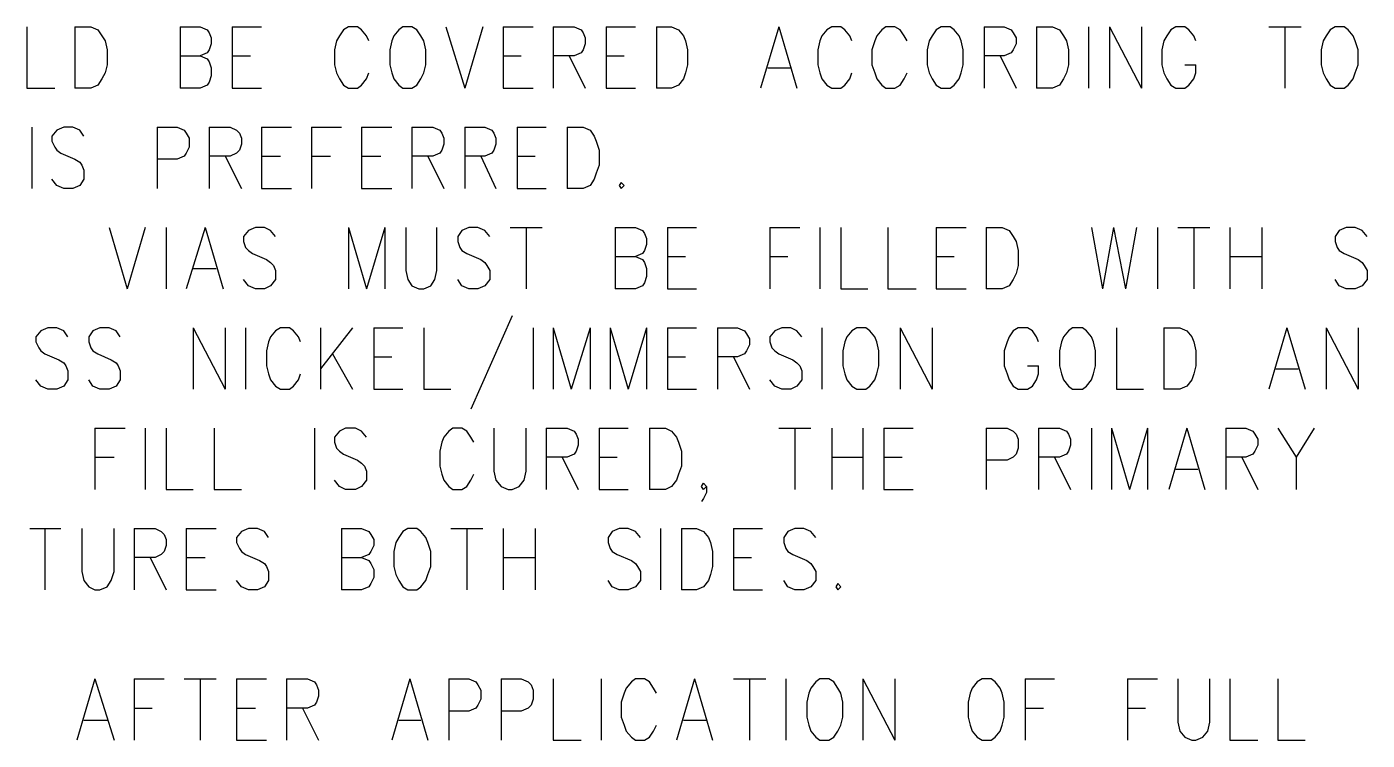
# Model space of a CAD drawing. Extents: x 11.9 to 28.1, y 10.8 to 21.2.
# Drawn here: x 24.828 to 26.165, y 15.839 to 16.55 of the extents above; entities that cross this region are included whole.
import ezdxf

# ---------------------------------------------------------------- set-up
doc = ezdxf.new("R2010")
doc.units = 0
doc.header["$MEASUREMENT"] = 0
doc.layers.add('LAYNR1', color=2, linetype='Continuous')

msp = doc.modelspace()

# ---------------------------------------------------------------- linework, layer by layer
at = {"layer": 'LAYNR1', "color": 7}
for points in [[(24.828, 16.55), (24.828, 16.489)], [(24.876, 16.55), (24.876, 16.489)], [(24.876, 16.55), (24.892, 16.55), (24.899, 16.547), (24.903, 16.541), (24.906, 16.536)], [(24.981, 16.55), (24.981, 16.489)], [(24.981, 16.55), (25.001, 16.55), (25.008, 16.547), (25.01, 16.544), (25.012, 16.539), (25.012, 16.533), (25.01, 16.527), (25.008, 16.524), (25.001, 16.521)], [(25.033, 16.55), (25.033, 16.489)], [(25.033, 16.55), (25.062, 16.55)], [(25.169, 16.536), (25.167, 16.541), (25.162, 16.547), (25.158, 16.55), (25.149, 16.55), (25.144, 16.547), (25.14, 16.541), (25.137, 16.536)], [(25.203, 16.55), (25.199, 16.547), (25.194, 16.541), (25.192, 16.536)], [(25.224, 16.536), (25.221, 16.541), (25.217, 16.547), (25.212, 16.55), (25.203, 16.55)], [(25.246, 16.55), (25.265, 16.489)], [(25.283, 16.55), (25.265, 16.489)], [(25.303, 16.55), (25.303, 16.489)], [(25.303, 16.55), (25.333, 16.55)], [(25.353, 16.55), (25.353, 16.489)], [(25.353, 16.55), (25.374, 16.55), (25.381, 16.547), (25.383, 16.544), (25.385, 16.539), (25.385, 16.533), (25.383, 16.527), (25.381, 16.524), (25.374, 16.521), (25.353, 16.521)], [(25.406, 16.55), (25.406, 16.489)], [(25.406, 16.55), (25.435, 16.55)], [(25.456, 16.55), (25.456, 16.489)], [(25.456, 16.55), (25.471, 16.55), (25.478, 16.547), (25.483, 16.541), (25.485, 16.536)], [(25.578, 16.55), (25.56, 16.489)], [(25.578, 16.55), (25.596, 16.489)], [(25.651, 16.536), (25.649, 16.541), (25.644, 16.547), (25.64, 16.55), (25.631, 16.55), (25.626, 16.547), (25.621, 16.541), (25.619, 16.536)], [(25.706, 16.536), (25.703, 16.541), (25.699, 16.547), (25.694, 16.55), (25.685, 16.55), (25.681, 16.547), (25.676, 16.541), (25.674, 16.536)], [(25.74, 16.55), (25.735, 16.547), (25.731, 16.541), (25.728, 16.536)], [(25.76, 16.536), (25.758, 16.541), (25.753, 16.547), (25.749, 16.55), (25.74, 16.55)], [(25.783, 16.55), (25.783, 16.489)], [(25.783, 16.55), (25.803, 16.55), (25.81, 16.547), (25.812, 16.544), (25.815, 16.539), (25.815, 16.533), (25.812, 16.527), (25.81, 16.524), (25.803, 16.521), (25.783, 16.521)], [(25.835, 16.55), (25.835, 16.489)], [(25.835, 16.55), (25.851, 16.55), (25.858, 16.547), (25.862, 16.541), (25.865, 16.536)], [(25.887, 16.55), (25.887, 16.489)], [(25.908, 16.55), (25.908, 16.489)], [(25.908, 16.55), (25.94, 16.489)], [(25.94, 16.55), (25.94, 16.489)], [(25.994, 16.536), (25.992, 16.541), (25.987, 16.547), (25.983, 16.55), (25.974, 16.55), (25.969, 16.547), (25.965, 16.541), (25.962, 16.536)], [(26.067, 16.55), (26.099, 16.55)], [(26.083, 16.55), (26.083, 16.489)], [(26.133, 16.55), (26.128, 16.547), (26.124, 16.541), (26.121, 16.536)], [(26.153, 16.536), (26.151, 16.541), (26.146, 16.547), (26.142, 16.55), (26.133, 16.55)], [(24.906, 16.536), (24.908, 16.527), (24.908, 16.512)], [(25.137, 16.536), (25.135, 16.527), (25.135, 16.512)], [(25.192, 16.536), (25.19, 16.527), (25.19, 16.512)], [(25.226, 16.512), (25.226, 16.527), (25.224, 16.536)], [(25.485, 16.536), (25.487, 16.527), (25.487, 16.512)], [(25.619, 16.536), (25.617, 16.527), (25.617, 16.512)], [(25.674, 16.536), (25.671, 16.527), (25.671, 16.512)], [(25.728, 16.536), (25.726, 16.527), (25.726, 16.512)], [(25.762, 16.512), (25.762, 16.527), (25.76, 16.536)], [(25.865, 16.536), (25.867, 16.527), (25.867, 16.512)], [(25.962, 16.536), (25.96, 16.527), (25.96, 16.512)], [(26.121, 16.536), (26.119, 16.527), (26.119, 16.512)], [(26.156, 16.512), (26.156, 16.527), (26.153, 16.536)], [(24.908, 16.512), (24.906, 16.504), (24.903, 16.498), (24.899, 16.492), (24.892, 16.489)], [(24.981, 16.521), (25.001, 16.521), (25.008, 16.518), (25.01, 16.515), (25.012, 16.509), (25.012, 16.501), (25.01, 16.495), (25.008, 16.492), (25.001, 16.489)], [(25.033, 16.521), (25.051, 16.521)], [(25.135, 16.512), (25.137, 16.504), (25.14, 16.498), (25.144, 16.492), (25.149, 16.489)], [(25.19, 16.512), (25.192, 16.504), (25.194, 16.498), (25.199, 16.492), (25.203, 16.489)], [(25.212, 16.489), (25.217, 16.492), (25.221, 16.498), (25.224, 16.504), (25.226, 16.512)], [(25.303, 16.521), (25.321, 16.521)], [(25.369, 16.521), (25.385, 16.489)], [(25.406, 16.521), (25.424, 16.521)], [(25.487, 16.512), (25.485, 16.504), (25.483, 16.498), (25.478, 16.492), (25.471, 16.489)], [(25.617, 16.512), (25.619, 16.504), (25.621, 16.498), (25.626, 16.492), (25.631, 16.489)], [(25.671, 16.512), (25.674, 16.504), (25.676, 16.498), (25.681, 16.492), (25.685, 16.489)], [(25.726, 16.512), (25.728, 16.504), (25.731, 16.498), (25.735, 16.492), (25.74, 16.489)], [(25.749, 16.489), (25.753, 16.492), (25.758, 16.498), (25.76, 16.504), (25.762, 16.512)], [(25.799, 16.521), (25.815, 16.489)], [(25.867, 16.512), (25.865, 16.504), (25.862, 16.498), (25.858, 16.492), (25.851, 16.489)], [(25.96, 16.512), (25.962, 16.504), (25.965, 16.498), (25.969, 16.492), (25.974, 16.489)], [(25.983, 16.489), (25.987, 16.492), (25.992, 16.498), (25.994, 16.504), (25.994, 16.512)], [(25.983, 16.512), (25.994, 16.512)], [(26.119, 16.512), (26.121, 16.504), (26.124, 16.498), (26.128, 16.492), (26.133, 16.489)], [(26.142, 16.489), (26.146, 16.492), (26.151, 16.498), (26.153, 16.504), (26.156, 16.512)], [(25.158, 16.489), (25.162, 16.492), (25.167, 16.498), (25.169, 16.504)], [(25.567, 16.509), (25.59, 16.509)], [(25.64, 16.489), (25.644, 16.492), (25.649, 16.498), (25.651, 16.504)], [(25.694, 16.489), (25.699, 16.492), (25.703, 16.498), (25.706, 16.504)], [(24.828, 16.489), (24.856, 16.489)], [(24.892, 16.489), (24.876, 16.489)], [(25.001, 16.489), (24.981, 16.489)], [(25.033, 16.489), (25.062, 16.489)], [(25.149, 16.489), (25.158, 16.489)], [(25.203, 16.489), (25.212, 16.489)], [(25.303, 16.489), (25.333, 16.489)], [(25.406, 16.489), (25.435, 16.489)], [(25.471, 16.489), (25.456, 16.489)], [(25.631, 16.489), (25.64, 16.489)], [(25.685, 16.489), (25.694, 16.489)], [(25.74, 16.489), (25.749, 16.489)], [(25.851, 16.489), (25.835, 16.489)], [(25.974, 16.489), (25.983, 16.489)], [(26.133, 16.489), (26.142, 16.489)], [(24.833, 16.45), (24.833, 16.389)], [(24.885, 16.441), (24.881, 16.447), (24.874, 16.45), (24.865, 16.45), (24.858, 16.447), (24.853, 16.441), (24.853, 16.436)], [(24.958, 16.45), (24.958, 16.389)], [(24.958, 16.45), (24.978, 16.45), (24.985, 16.447), (24.987, 16.444), (24.99, 16.439), (24.99, 16.43), (24.987, 16.424), (24.985, 16.421), (24.978, 16.418), (24.958, 16.418)], [(25.01, 16.45), (25.01, 16.389)], [(25.01, 16.45), (25.031, 16.45), (25.037, 16.447), (25.04, 16.444), (25.042, 16.439), (25.042, 16.433), (25.04, 16.427), (25.037, 16.424), (25.031, 16.421), (25.01, 16.421)], [(25.062, 16.45), (25.062, 16.389)], [(25.062, 16.45), (25.092, 16.45)], [(25.112, 16.45), (25.112, 16.389)], [(25.112, 16.45), (25.142, 16.45)], [(25.162, 16.45), (25.162, 16.389)], [(25.162, 16.45), (25.192, 16.45)], [(25.212, 16.45), (25.212, 16.389)], [(25.212, 16.45), (25.233, 16.45), (25.24, 16.447), (25.242, 16.444), (25.244, 16.439), (25.244, 16.433), (25.242, 16.427), (25.24, 16.424), (25.233, 16.421), (25.212, 16.421)], [(25.265, 16.45), (25.265, 16.389)], [(25.265, 16.45), (25.285, 16.45), (25.292, 16.447), (25.294, 16.444), (25.296, 16.439), (25.296, 16.433), (25.294, 16.427), (25.292, 16.424), (25.285, 16.421), (25.265, 16.421)], [(25.317, 16.45), (25.317, 16.389)], [(25.317, 16.45), (25.346, 16.45)], [(25.367, 16.45), (25.367, 16.389)], [(25.367, 16.45), (25.383, 16.45), (25.39, 16.447), (25.394, 16.441), (25.396, 16.436)], [(24.853, 16.436), (24.856, 16.43), (24.858, 16.427), (24.862, 16.424), (24.876, 16.418), (24.881, 16.415), (24.883, 16.412)], [(25.396, 16.436), (25.399, 16.427), (25.399, 16.412)], [(25.026, 16.421), (25.042, 16.389)], [(25.062, 16.421), (25.081, 16.421)], [(25.112, 16.421), (25.131, 16.421)], [(25.162, 16.421), (25.181, 16.421)], [(25.228, 16.421), (25.244, 16.389)], [(25.281, 16.421), (25.296, 16.389)], [(25.317, 16.421), (25.335, 16.421)], [(24.883, 16.412), (24.885, 16.407), (24.885, 16.398), (24.881, 16.392), (24.874, 16.389)], [(25.399, 16.412), (25.396, 16.404), (25.394, 16.398), (25.39, 16.392), (25.383, 16.389)], [(24.865, 16.389), (24.858, 16.392), (24.853, 16.398)], [(25.421, 16.395), (25.419, 16.392), (25.421, 16.389)], [(25.421, 16.389), (25.424, 16.392), (25.421, 16.395)], [(24.874, 16.389), (24.865, 16.389)], [(25.062, 16.389), (25.092, 16.389)], [(25.162, 16.389), (25.192, 16.389)], [(25.317, 16.389), (25.346, 16.389)], [(25.383, 16.389), (25.367, 16.389)], [(24.91, 16.35), (24.928, 16.289)], [(24.946, 16.35), (24.928, 16.289)], [(24.967, 16.35), (24.967, 16.289)], [(25.006, 16.35), (24.987, 16.289)], [(25.006, 16.35), (25.024, 16.289)], [(25.076, 16.341), (25.071, 16.347), (25.065, 16.35), (25.056, 16.35), (25.049, 16.347), (25.044, 16.341), (25.044, 16.336)], [(25.149, 16.35), (25.149, 16.289)], [(25.149, 16.35), (25.167, 16.289)], [(25.185, 16.35), (25.167, 16.289)], [(25.185, 16.35), (25.185, 16.289)], [(25.206, 16.35), (25.206, 16.307), (25.208, 16.298), (25.212, 16.292), (25.219, 16.289)], [(25.224, 16.289), (25.231, 16.292), (25.235, 16.298), (25.237, 16.307), (25.237, 16.35)], [(25.29, 16.341), (25.285, 16.347), (25.278, 16.35), (25.269, 16.35), (25.262, 16.347), (25.258, 16.341), (25.258, 16.336)], [(25.31, 16.35), (25.342, 16.35)], [(25.326, 16.35), (25.326, 16.289)], [(25.415, 16.35), (25.415, 16.289)], [(25.415, 16.35), (25.435, 16.35), (25.442, 16.347), (25.444, 16.344), (25.446, 16.339), (25.446, 16.333), (25.444, 16.327), (25.442, 16.324), (25.435, 16.321)], [(25.467, 16.35), (25.467, 16.289)], [(25.467, 16.35), (25.496, 16.35)], [(25.569, 16.35), (25.569, 16.289)], [(25.569, 16.35), (25.599, 16.35)], [(25.619, 16.35), (25.619, 16.289)], [(25.64, 16.35), (25.64, 16.289)], [(25.687, 16.35), (25.687, 16.289)], [(25.735, 16.35), (25.735, 16.289)], [(25.735, 16.35), (25.765, 16.35)], [(25.785, 16.35), (25.785, 16.289)], [(25.785, 16.35), (25.801, 16.35), (25.808, 16.347), (25.812, 16.341), (25.815, 16.336)], [(25.89, 16.35), (25.901, 16.289)], [(25.912, 16.35), (25.901, 16.289)], [(25.912, 16.35), (25.924, 16.289)], [(25.935, 16.35), (25.924, 16.289)], [(25.956, 16.35), (25.956, 16.289)], [(25.976, 16.35), (26.008, 16.35)], [(25.992, 16.35), (25.992, 16.289)], [(26.028, 16.35), (26.028, 16.289)], [(26.06, 16.35), (26.06, 16.289)], [(26.165, 16.341), (26.16, 16.347), (26.153, 16.35), (26.144, 16.35), (26.137, 16.347), (26.133, 16.341), (26.133, 16.336)], [(25.044, 16.336), (25.046, 16.33), (25.049, 16.327), (25.053, 16.324), (25.067, 16.318), (25.071, 16.315), (25.074, 16.312)], [(25.258, 16.336), (25.26, 16.33), (25.262, 16.327), (25.267, 16.324), (25.281, 16.318), (25.285, 16.315), (25.287, 16.312)], [(25.815, 16.336), (25.817, 16.327), (25.817, 16.312)], [(26.133, 16.336), (26.135, 16.33), (26.137, 16.327), (26.142, 16.324), (26.156, 16.318), (26.16, 16.315), (26.162, 16.312)], [(25.074, 16.312), (25.076, 16.307), (25.076, 16.298), (25.071, 16.292), (25.065, 16.289)], [(25.287, 16.312), (25.29, 16.307), (25.29, 16.298), (25.285, 16.292), (25.278, 16.289)], [(25.415, 16.321), (25.435, 16.321), (25.442, 16.318), (25.444, 16.315), (25.446, 16.309), (25.446, 16.301), (25.444, 16.295), (25.442, 16.292), (25.435, 16.289)], [(25.467, 16.321), (25.485, 16.321)], [(25.569, 16.321), (25.587, 16.321)], [(25.735, 16.321), (25.753, 16.321)], [(25.817, 16.312), (25.815, 16.304), (25.812, 16.298), (25.808, 16.292), (25.801, 16.289)], [(26.028, 16.321), (26.06, 16.321)], [(26.162, 16.312), (26.165, 16.307), (26.165, 16.298), (26.16, 16.292), (26.153, 16.289)], [(24.994, 16.309), (25.017, 16.309)], [(25.056, 16.289), (25.049, 16.292), (25.044, 16.298)], [(25.065, 16.289), (25.056, 16.289)], [(25.219, 16.289), (25.224, 16.289)], [(25.269, 16.289), (25.262, 16.292), (25.258, 16.298)], [(25.278, 16.289), (25.269, 16.289)], [(25.435, 16.289), (25.415, 16.289)], [(25.467, 16.289), (25.496, 16.289)], [(25.64, 16.289), (25.667, 16.289)], [(25.687, 16.289), (25.715, 16.289)], [(25.735, 16.289), (25.765, 16.289)], [(25.801, 16.289), (25.785, 16.289)], [(26.144, 16.289), (26.137, 16.292), (26.133, 16.298)], [(26.153, 16.289), (26.144, 16.289)], [(25.312, 16.262), (25.271, 16.169)], [(24.869, 16.241), (24.865, 16.247), (24.858, 16.25), (24.849, 16.25), (24.842, 16.247), (24.837, 16.241), (24.837, 16.236)], [(24.921, 16.241), (24.917, 16.247), (24.91, 16.25), (24.901, 16.25), (24.894, 16.247), (24.89, 16.241), (24.89, 16.236)], [(24.994, 16.25), (24.994, 16.189)], [(24.994, 16.25), (25.026, 16.189)], [(25.026, 16.25), (25.026, 16.189)], [(25.046, 16.25), (25.046, 16.189)], [(25.101, 16.236), (25.099, 16.241), (25.094, 16.247), (25.09, 16.25), (25.081, 16.25), (25.076, 16.247), (25.071, 16.241), (25.069, 16.236)], [(25.121, 16.25), (25.121, 16.189)], [(25.153, 16.25), (25.121, 16.209)], [(25.174, 16.25), (25.174, 16.189)], [(25.174, 16.25), (25.203, 16.25)], [(25.224, 16.25), (25.224, 16.189)], [(25.333, 16.25), (25.333, 16.189)], [(25.353, 16.25), (25.353, 16.189)], [(25.353, 16.25), (25.371, 16.189)], [(25.39, 16.25), (25.371, 16.189)], [(25.39, 16.25), (25.39, 16.189)], [(25.41, 16.25), (25.41, 16.189)], [(25.41, 16.25), (25.428, 16.189)], [(25.446, 16.25), (25.428, 16.189)], [(25.446, 16.25), (25.446, 16.189)], [(25.467, 16.25), (25.467, 16.189)], [(25.467, 16.25), (25.496, 16.25)], [(25.517, 16.25), (25.517, 16.189)], [(25.517, 16.25), (25.537, 16.25), (25.544, 16.247), (25.546, 16.244), (25.549, 16.239), (25.549, 16.233), (25.546, 16.227), (25.544, 16.224), (25.537, 16.221), (25.517, 16.221)], [(25.601, 16.241), (25.596, 16.247), (25.59, 16.25), (25.581, 16.25), (25.574, 16.247), (25.569, 16.241), (25.569, 16.236)], [(25.621, 16.25), (25.621, 16.189)], [(25.656, 16.25), (25.651, 16.247), (25.646, 16.241), (25.644, 16.236)], [(25.676, 16.236), (25.674, 16.241), (25.669, 16.247), (25.665, 16.25), (25.656, 16.25)], [(25.699, 16.25), (25.699, 16.189)], [(25.699, 16.25), (25.731, 16.189)], [(25.731, 16.25), (25.731, 16.189)], [(25.837, 16.236), (25.835, 16.241), (25.831, 16.247), (25.826, 16.25), (25.817, 16.25), (25.812, 16.247), (25.808, 16.241), (25.806, 16.236)], [(25.871, 16.25), (25.867, 16.247), (25.862, 16.241), (25.86, 16.236)], [(25.892, 16.236), (25.89, 16.241), (25.885, 16.247), (25.881, 16.25), (25.871, 16.25)], [(25.915, 16.25), (25.915, 16.189)], [(25.962, 16.25), (25.962, 16.189)], [(25.962, 16.25), (25.978, 16.25), (25.985, 16.247), (25.99, 16.241), (25.992, 16.236)], [(26.085, 16.25), (26.067, 16.189)], [(26.085, 16.25), (26.103, 16.189)], [(26.124, 16.25), (26.124, 16.189)], [(26.124, 16.25), (26.156, 16.189)], [(26.156, 16.25), (26.156, 16.189)], [(24.837, 16.236), (24.84, 16.23), (24.842, 16.227), (24.846, 16.224), (24.86, 16.218), (24.865, 16.215), (24.867, 16.212)], [(24.89, 16.236), (24.892, 16.23), (24.894, 16.227), (24.899, 16.224), (24.912, 16.218), (24.917, 16.215), (24.919, 16.212)], [(25.069, 16.236), (25.067, 16.227), (25.067, 16.212)], [(25.569, 16.236), (25.571, 16.23), (25.574, 16.227), (25.578, 16.224), (25.592, 16.218), (25.596, 16.215), (25.599, 16.212)], [(25.644, 16.236), (25.642, 16.227), (25.642, 16.212)], [(25.678, 16.212), (25.678, 16.227), (25.676, 16.236)], [(25.806, 16.236), (25.803, 16.227), (25.803, 16.212)], [(25.86, 16.236), (25.858, 16.227), (25.858, 16.212)], [(25.894, 16.212), (25.894, 16.227), (25.892, 16.236)], [(25.992, 16.236), (25.994, 16.227), (25.994, 16.212)], [(25.133, 16.224), (25.153, 16.189)], [(25.174, 16.221), (25.192, 16.221)], [(25.467, 16.221), (25.485, 16.221)], [(25.533, 16.221), (25.549, 16.189)], [(24.867, 16.212), (24.869, 16.207), (24.869, 16.198), (24.865, 16.192), (24.858, 16.189)], [(24.919, 16.212), (24.921, 16.207), (24.921, 16.198), (24.917, 16.192), (24.91, 16.189)], [(25.067, 16.212), (25.069, 16.204), (25.071, 16.198), (25.076, 16.192), (25.081, 16.189)], [(25.599, 16.212), (25.601, 16.207), (25.601, 16.198), (25.596, 16.192), (25.59, 16.189)], [(25.642, 16.212), (25.644, 16.204), (25.646, 16.198), (25.651, 16.192), (25.656, 16.189)], [(25.665, 16.189), (25.669, 16.192), (25.674, 16.198), (25.676, 16.204), (25.678, 16.212)], [(25.803, 16.212), (25.806, 16.204), (25.808, 16.198), (25.812, 16.192), (25.817, 16.189)], [(25.826, 16.189), (25.831, 16.192), (25.835, 16.198), (25.837, 16.204), (25.837, 16.212)], [(25.826, 16.212), (25.837, 16.212)], [(25.858, 16.212), (25.86, 16.204), (25.862, 16.198), (25.867, 16.192), (25.871, 16.189)], [(25.881, 16.189), (25.885, 16.192), (25.89, 16.198), (25.892, 16.204), (25.894, 16.212)], [(25.994, 16.212), (25.992, 16.204), (25.99, 16.198), (25.985, 16.192), (25.978, 16.189)], [(26.074, 16.209), (26.096, 16.209)], [(24.849, 16.189), (24.842, 16.192), (24.837, 16.198)], [(24.901, 16.189), (24.894, 16.192), (24.89, 16.198)], [(25.09, 16.189), (25.094, 16.192), (25.099, 16.198), (25.101, 16.204)], [(25.581, 16.189), (25.574, 16.192), (25.569, 16.198)], [(24.858, 16.189), (24.849, 16.189)], [(24.91, 16.189), (24.901, 16.189)], [(25.081, 16.189), (25.09, 16.189)], [(25.174, 16.189), (25.203, 16.189)], [(25.224, 16.189), (25.251, 16.189)], [(25.467, 16.189), (25.496, 16.189)], [(25.59, 16.189), (25.581, 16.189)], [(25.656, 16.189), (25.665, 16.189)], [(25.817, 16.189), (25.826, 16.189)], [(25.871, 16.189), (25.881, 16.189)], [(25.915, 16.189), (25.942, 16.189)], [(25.978, 16.189), (25.962, 16.189)], [(24.896, 16.15), (24.896, 16.089)], [(24.896, 16.15), (24.926, 16.15)], [(24.946, 16.15), (24.946, 16.089)], [(24.967, 16.15), (24.967, 16.089)], [(25.015, 16.15), (25.015, 16.089)], [(25.115, 16.15), (25.115, 16.089)], [(25.167, 16.141), (25.162, 16.147), (25.156, 16.15), (25.146, 16.15), (25.14, 16.147), (25.135, 16.141), (25.135, 16.136)], [(25.274, 16.136), (25.271, 16.141), (25.267, 16.147), (25.262, 16.15), (25.253, 16.15), (25.249, 16.147), (25.244, 16.141), (25.242, 16.136)], [(25.294, 16.15), (25.294, 16.107), (25.296, 16.098), (25.301, 16.092), (25.308, 16.089)], [(25.312, 16.089), (25.319, 16.092), (25.324, 16.098), (25.326, 16.107), (25.326, 16.15)], [(25.346, 16.15), (25.346, 16.089)], [(25.346, 16.15), (25.367, 16.15), (25.374, 16.147), (25.376, 16.144), (25.378, 16.139), (25.378, 16.133), (25.376, 16.127), (25.374, 16.124), (25.367, 16.121), (25.346, 16.121)], [(25.399, 16.15), (25.399, 16.089)], [(25.399, 16.15), (25.428, 16.15)], [(25.449, 16.15), (25.449, 16.089)], [(25.449, 16.15), (25.465, 16.15), (25.471, 16.147), (25.476, 16.141), (25.478, 16.136)], [(25.578, 16.15), (25.61, 16.15)], [(25.594, 16.15), (25.594, 16.089)], [(25.631, 16.15), (25.631, 16.089)], [(25.662, 16.15), (25.662, 16.089)], [(25.683, 16.15), (25.683, 16.089)], [(25.683, 16.15), (25.712, 16.15)], [(25.785, 16.15), (25.785, 16.089)], [(25.785, 16.15), (25.806, 16.15), (25.812, 16.147), (25.815, 16.144), (25.817, 16.139), (25.817, 16.13), (25.815, 16.124), (25.812, 16.121), (25.806, 16.118), (25.785, 16.118)], [(25.837, 16.15), (25.837, 16.089)], [(25.837, 16.15), (25.858, 16.15), (25.865, 16.147), (25.867, 16.144), (25.869, 16.139), (25.869, 16.133), (25.867, 16.127), (25.865, 16.124), (25.858, 16.121), (25.837, 16.121)], [(25.89, 16.15), (25.89, 16.089)], [(25.91, 16.15), (25.91, 16.089)], [(25.91, 16.15), (25.928, 16.089)], [(25.946, 16.15), (25.928, 16.089)], [(25.946, 16.15), (25.946, 16.089)], [(25.985, 16.15), (25.967, 16.089)], [(25.985, 16.15), (26.003, 16.089)], [(26.024, 16.15), (26.024, 16.089)], [(26.024, 16.15), (26.044, 16.15), (26.051, 16.147), (26.053, 16.144), (26.056, 16.139), (26.056, 16.133), (26.053, 16.127), (26.051, 16.124), (26.044, 16.121), (26.024, 16.121)], [(26.076, 16.15), (26.094, 16.121), (26.094, 16.089)], [(26.112, 16.15), (26.094, 16.121)], [(25.135, 16.136), (25.137, 16.13), (25.14, 16.127), (25.144, 16.124), (25.158, 16.118), (25.162, 16.115), (25.165, 16.112)], [(25.242, 16.136), (25.24, 16.127), (25.24, 16.112)], [(25.478, 16.136), (25.481, 16.127), (25.481, 16.112)], [(24.896, 16.121), (24.915, 16.121)], [(25.165, 16.112), (25.167, 16.107), (25.167, 16.098), (25.162, 16.092), (25.156, 16.089)], [(25.24, 16.112), (25.242, 16.104), (25.244, 16.098), (25.249, 16.092), (25.253, 16.089)], [(25.362, 16.121), (25.378, 16.089)], [(25.399, 16.121), (25.417, 16.121)], [(25.481, 16.112), (25.478, 16.104), (25.476, 16.098), (25.471, 16.092), (25.465, 16.089)], [(25.631, 16.121), (25.662, 16.121)], [(25.683, 16.121), (25.701, 16.121)], [(25.853, 16.121), (25.869, 16.089)], [(26.04, 16.121), (26.056, 16.089)], [(25.146, 16.089), (25.14, 16.092), (25.135, 16.098)], [(25.262, 16.089), (25.267, 16.092), (25.271, 16.098), (25.274, 16.104)], [(25.974, 16.109), (25.996, 16.109)], [(24.967, 16.089), (24.994, 16.089)], [(25.015, 16.089), (25.042, 16.089)], [(25.156, 16.089), (25.146, 16.089)], [(25.253, 16.089), (25.262, 16.089)], [(25.308, 16.089), (25.312, 16.089)], [(25.399, 16.089), (25.428, 16.089)], [(25.465, 16.089), (25.449, 16.089)], [(25.503, 16.089), (25.501, 16.092), (25.503, 16.095), (25.506, 16.092), (25.506, 16.086), (25.503, 16.08), (25.501, 16.077)], [(25.506, 16.092), (25.503, 16.089)], [(25.683, 16.089), (25.712, 16.089)], [(24.831, 16.05), (24.862, 16.05)], [(24.846, 16.05), (24.846, 15.989)], [(24.883, 16.05), (24.883, 16.007), (24.885, 15.998), (24.89, 15.992), (24.896, 15.989)], [(24.901, 15.989), (24.908, 15.992), (24.912, 15.998), (24.915, 16.007), (24.915, 16.05)], [(24.935, 16.05), (24.935, 15.989)], [(24.935, 16.05), (24.956, 16.05), (24.962, 16.047), (24.965, 16.044), (24.967, 16.039), (24.967, 16.033), (24.965, 16.027), (24.962, 16.024), (24.956, 16.021), (24.935, 16.021)], [(24.987, 16.05), (24.987, 15.989)], [(24.987, 16.05), (25.017, 16.05)], [(25.069, 16.041), (25.065, 16.047), (25.058, 16.05), (25.049, 16.05), (25.042, 16.047), (25.037, 16.041), (25.037, 16.036)], [(25.142, 16.05), (25.142, 15.989)], [(25.142, 16.05), (25.162, 16.05), (25.169, 16.047), (25.171, 16.044), (25.174, 16.039), (25.174, 16.033), (25.171, 16.027), (25.169, 16.024), (25.162, 16.021)], [(25.208, 16.05), (25.203, 16.047), (25.199, 16.041), (25.196, 16.036)], [(25.228, 16.036), (25.226, 16.041), (25.221, 16.047), (25.217, 16.05), (25.208, 16.05)], [(25.251, 16.05), (25.283, 16.05)], [(25.267, 16.05), (25.267, 15.989)], [(25.303, 16.05), (25.303, 15.989)], [(25.335, 16.05), (25.335, 15.989)], [(25.44, 16.041), (25.435, 16.047), (25.428, 16.05), (25.419, 16.05), (25.412, 16.047), (25.408, 16.041), (25.408, 16.036)], [(25.46, 16.05), (25.46, 15.989)], [(25.481, 16.05), (25.481, 15.989)], [(25.481, 16.05), (25.496, 16.05), (25.503, 16.047), (25.508, 16.041), (25.51, 16.036)], [(25.533, 16.05), (25.533, 15.989)], [(25.533, 16.05), (25.562, 16.05)], [(25.615, 16.041), (25.61, 16.047), (25.603, 16.05), (25.594, 16.05), (25.587, 16.047), (25.583, 16.041), (25.583, 16.036)], [(25.037, 16.036), (25.04, 16.03), (25.042, 16.027), (25.046, 16.024), (25.06, 16.018), (25.065, 16.015), (25.067, 16.012)], [(25.196, 16.036), (25.194, 16.027), (25.194, 16.012)], [(25.231, 16.012), (25.231, 16.027), (25.228, 16.036)], [(25.408, 16.036), (25.41, 16.03), (25.412, 16.027), (25.417, 16.024), (25.431, 16.018), (25.435, 16.015), (25.437, 16.012)], [(25.51, 16.036), (25.512, 16.027), (25.512, 16.012)], [(25.583, 16.036), (25.585, 16.03), (25.587, 16.027), (25.592, 16.024), (25.606, 16.018), (25.61, 16.015), (25.612, 16.012)], [(24.951, 16.021), (24.967, 15.989)], [(24.987, 16.021), (25.006, 16.021)], [(25.142, 16.021), (25.162, 16.021), (25.169, 16.018), (25.171, 16.015), (25.174, 16.009), (25.174, 16.001), (25.171, 15.995), (25.169, 15.992), (25.162, 15.989)], [(25.303, 16.021), (25.335, 16.021)], [(25.533, 16.021), (25.551, 16.021)], [(25.067, 16.012), (25.069, 16.007), (25.069, 15.998), (25.065, 15.992), (25.058, 15.989)], [(25.194, 16.012), (25.196, 16.004), (25.199, 15.998), (25.203, 15.992), (25.208, 15.989)], [(25.217, 15.989), (25.221, 15.992), (25.226, 15.998), (25.228, 16.004), (25.231, 16.012)], [(25.437, 16.012), (25.44, 16.007), (25.44, 15.998), (25.435, 15.992), (25.428, 15.989)], [(25.512, 16.012), (25.51, 16.004), (25.508, 15.998), (25.503, 15.992), (25.496, 15.989)], [(25.612, 16.012), (25.615, 16.007), (25.615, 15.998), (25.61, 15.992), (25.603, 15.989)], [(25.049, 15.989), (25.042, 15.992), (25.037, 15.998)], [(25.419, 15.989), (25.412, 15.992), (25.408, 15.998)], [(25.594, 15.989), (25.587, 15.992), (25.583, 15.998)], [(25.637, 15.995), (25.635, 15.992), (25.637, 15.989)], [(25.637, 15.989), (25.64, 15.992), (25.637, 15.995)], [(24.896, 15.989), (24.901, 15.989)], [(24.987, 15.989), (25.017, 15.989)], [(25.058, 15.989), (25.049, 15.989)], [(25.162, 15.989), (25.142, 15.989)], [(25.208, 15.989), (25.217, 15.989)], [(25.428, 15.989), (25.419, 15.989)], [(25.496, 15.989), (25.481, 15.989)], [(25.533, 15.989), (25.562, 15.989)], [(25.603, 15.989), (25.594, 15.989)], [(24.896, 15.9), (24.878, 15.839)], [(24.896, 15.9), (24.915, 15.839)], [(24.935, 15.9), (24.935, 15.839)], [(24.935, 15.9), (24.965, 15.9)], [(24.985, 15.9), (25.017, 15.9)], [(25.001, 15.9), (25.001, 15.839)], [(25.037, 15.9), (25.037, 15.839)], [(25.037, 15.9), (25.067, 15.9)], [(25.087, 15.9), (25.087, 15.839)], [(25.087, 15.9), (25.108, 15.9), (25.115, 15.897), (25.117, 15.894), (25.119, 15.889), (25.119, 15.883), (25.117, 15.877), (25.115, 15.874), (25.108, 15.871), (25.087, 15.871)], [(25.21, 15.9), (25.192, 15.839)], [(25.21, 15.9), (25.228, 15.839)], [(25.249, 15.9), (25.249, 15.839)], [(25.249, 15.9), (25.269, 15.9), (25.276, 15.897), (25.278, 15.894), (25.281, 15.889), (25.281, 15.88), (25.278, 15.874), (25.276, 15.871), (25.269, 15.868), (25.249, 15.868)], [(25.301, 15.9), (25.301, 15.839)], [(25.301, 15.9), (25.321, 15.9), (25.328, 15.897), (25.331, 15.894), (25.333, 15.889), (25.333, 15.88), (25.331, 15.874), (25.328, 15.871), (25.321, 15.868), (25.301, 15.868)], [(25.353, 15.9), (25.353, 15.839)], [(25.401, 15.9), (25.401, 15.839)], [(25.456, 15.886), (25.453, 15.891), (25.449, 15.897), (25.444, 15.9), (25.435, 15.9), (25.431, 15.897), (25.426, 15.891), (25.424, 15.886)], [(25.494, 15.9), (25.476, 15.839)], [(25.494, 15.9), (25.512, 15.839)], [(25.533, 15.9), (25.565, 15.9)], [(25.549, 15.9), (25.549, 15.839)], [(25.585, 15.9), (25.585, 15.839)], [(25.619, 15.9), (25.615, 15.897), (25.61, 15.891), (25.608, 15.886)], [(25.64, 15.886), (25.637, 15.891), (25.633, 15.897), (25.628, 15.9), (25.619, 15.9)], [(25.662, 15.9), (25.662, 15.839)], [(25.662, 15.9), (25.694, 15.839)], [(25.694, 15.9), (25.694, 15.839)], [(25.781, 15.9), (25.776, 15.897), (25.771, 15.891), (25.769, 15.886)], [(25.801, 15.886), (25.799, 15.891), (25.794, 15.897), (25.79, 15.9), (25.781, 15.9)], [(25.824, 15.9), (25.824, 15.839)], [(25.824, 15.9), (25.853, 15.9)], [(25.926, 15.9), (25.926, 15.839)], [(25.926, 15.9), (25.956, 15.9)], [(25.976, 15.9), (25.976, 15.857), (25.978, 15.848), (25.983, 15.842), (25.99, 15.839)], [(25.994, 15.839), (26.001, 15.842), (26.006, 15.848), (26.008, 15.857), (26.008, 15.9)], [(26.028, 15.9), (26.028, 15.839)], [(26.076, 15.9), (26.076, 15.839)], [(25.424, 15.886), (25.421, 15.877), (25.421, 15.862)], [(25.608, 15.886), (25.606, 15.877), (25.606, 15.862)], [(25.642, 15.862), (25.642, 15.877), (25.64, 15.886)], [(25.769, 15.886), (25.767, 15.877), (25.767, 15.862)], [(25.803, 15.862), (25.803, 15.877), (25.801, 15.886)], [(24.935, 15.871), (24.953, 15.871)], [(25.037, 15.871), (25.056, 15.871)], [(25.103, 15.871), (25.119, 15.839)], [(25.824, 15.871), (25.842, 15.871)], [(25.926, 15.871), (25.944, 15.871)], [(24.885, 15.859), (24.908, 15.859)], [(25.199, 15.859), (25.221, 15.859)], [(25.421, 15.862), (25.424, 15.854), (25.426, 15.848), (25.431, 15.842), (25.435, 15.839)], [(25.483, 15.859), (25.506, 15.859)], [(25.606, 15.862), (25.608, 15.854), (25.61, 15.848), (25.615, 15.842), (25.619, 15.839)], [(25.628, 15.839), (25.633, 15.842), (25.637, 15.848), (25.64, 15.854), (25.642, 15.862)], [(25.767, 15.862), (25.769, 15.854), (25.771, 15.848), (25.776, 15.842), (25.781, 15.839)], [(25.79, 15.839), (25.794, 15.842), (25.799, 15.848), (25.801, 15.854), (25.803, 15.862)], [(25.444, 15.839), (25.449, 15.842), (25.453, 15.848), (25.456, 15.854)], [(25.037, 15.839), (25.067, 15.839)], [(25.353, 15.839), (25.381, 15.839)], [(25.435, 15.839), (25.444, 15.839)], [(25.619, 15.839), (25.628, 15.839)], [(25.781, 15.839), (25.79, 15.839)], [(25.99, 15.839), (25.994, 15.839)], [(26.028, 15.839), (26.056, 15.839)], [(26.076, 15.839), (26.103, 15.839)]]:
    msp.add_lwpolyline(points, dxfattribs=at)

doc.saveas('drawing.dxf')
